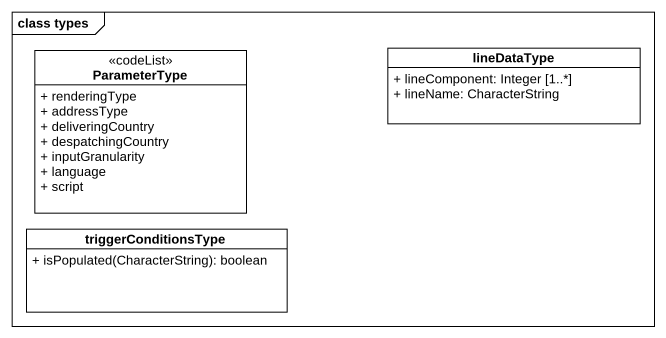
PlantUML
@startuml
mainframe class types
hide circle
hide empty members
skinparam classAttributeIconSize 0
class ParameterType <<codeList>> {
  + renderingType
  + addressType
  + deliveringCountry
  + despatchingCountry
  + inputGranularity
  + language
  + script
}
class lineDataType {
  + lineComponent: Integer [1..*]
  + lineName: CharacterString
}
class triggerConditionsType {
  + isPopulated(CharacterString): boolean
}
@enduml
